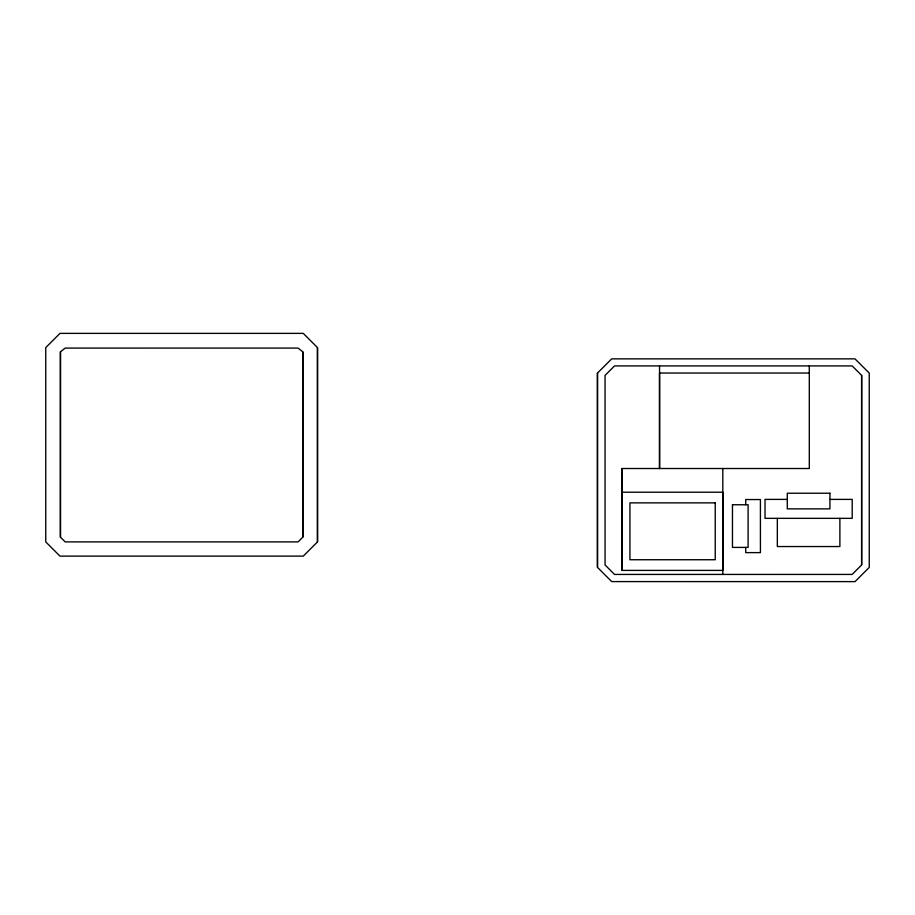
<?xml version="1.0" encoding="UTF-8"?>
<svg xmlns="http://www.w3.org/2000/svg" width="915" height="915" viewBox="0 0 915 915"><rect width="100%" height="100%" fill="white"/><g stroke="black" fill="none" stroke-linecap="round" stroke-linejoin="round"><path stroke-width="1.37" d="M60.436 537.162L60.447 351.829L65.182 348.089L298.061 348.077L302.808 351.818L302.808 537.151L298.061 541.897L65.182 541.897L60.436 537.151L60.436 351.818M317.494 541.886L317.494 347.597L303.277 333.38L59.967 333.38L45.75 347.597L45.75 541.897L59.967 556.114L303.277 556.114L317.494 541.886L317.494 347.597M597.472 567.369L597.472 373.08L611.689 358.863L854.999 358.863L869.239 373.068L869.25 567.403L855.033 581.62L611.689 581.585L597.472 567.369L597.472 373.08M722.816 468.514L722.816 570.4L622.108 570.4L622.131 468.514M861.633 564.955L861.633 375.402L852.162 365.92L614.537 365.92L605.055 375.402L605.067 564.955L614.548 574.437L852.151 574.426L861.633 564.955L861.633 375.402M809.295 373.034L659.543 373.034L659.543 468.514L659.543 365.92M622.108 492.213L722.816 492.213L722.816 574.426M787.289 499.396L765.02 499.396L765.02 518.347L852.208 518.347L852.208 499.396L829.939 499.396M839.89 518.347L839.89 546.541L777.338 546.541L777.338 518.347M809.295 365.92L809.295 468.514L622.108 468.514L622.108 570.4M745.725 504.76L745.725 499.544L760.422 499.544L760.422 552.626L745.725 552.614L745.725 547.399M302.808 351.818L302.808 537.151M732.469 504.748L732.469 547.41L748.104 547.41L748.104 504.76L732.469 504.748M829.939 493.231L787.289 493.231L787.289 508.866L829.939 508.866L829.939 493.231M715.233 502.873L629.932 502.873L629.932 559.74L715.233 559.74L715.233 502.873"/></g></svg>
